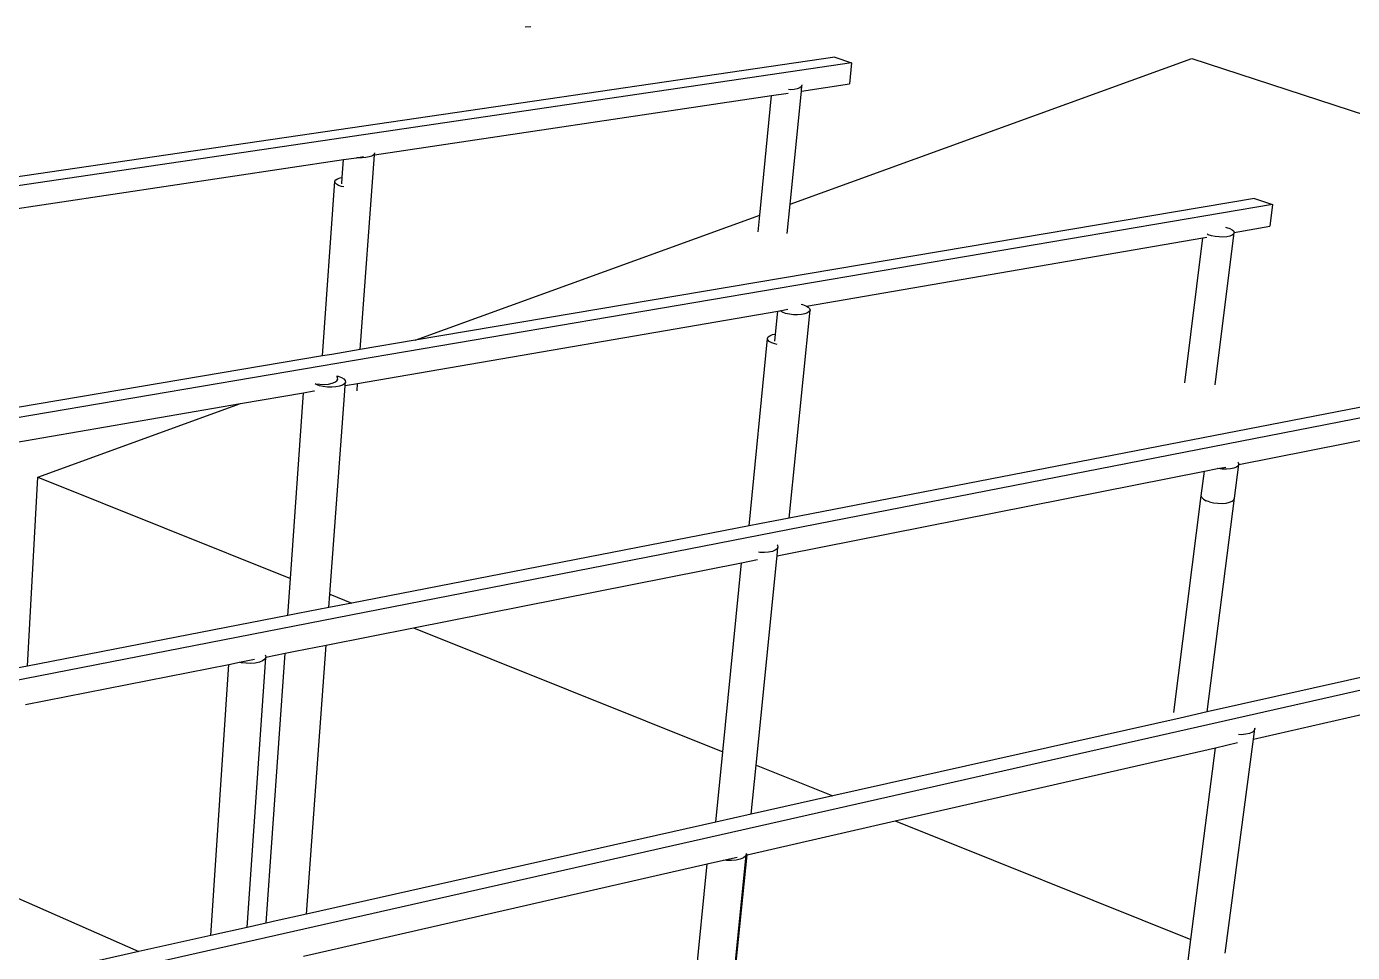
# Model space of a CAD drawing. Header units: inches. Extents: x -1339 to 1886, y -1058 to 789.
# Drawn here: x 314 to 788.7, y 457 to 788.5 of the extents above; entities that cross this region are included whole.
import ezdxf

# ---------------------------------------------------------------- set-up
doc = ezdxf.new("R2010")
doc.units = ezdxf.units.IN
doc.header["$MEASUREMENT"] = 0

msp = doc.modelspace()

# ---------------------------------------------------------------- linework, layer by layer
for p, q in [((492.59, 788.41), (494.59, 788.53)), ((603.35, 777.55), (-1338.65, 492.94)), ((609.35, 775.53), (-1333.67, 489.11)), ((587.41, 724.9), (731.14, 777.04)), ((603.35, 777.55), (609.35, 775.53)), ((609.35, 775.53), (608.58, 767.97)), ((731.14, 777.04), (1261.63, 603.79)), ((580.72, 763.8), (586.66, 764.69)), ((587.54, 765.91), (586.78, 765.92)), ((587.41, 724.9), (591.42, 765.4)), ((588.83, 766.01), (587.54, 765.91)), ((589.95, 766.22), (588.83, 766.01)), ((590.82, 766.54), (589.95, 766.22)), ((591.39, 766.94), (590.82, 766.54)), ((591.62, 767.39), (591.39, 766.94)), ((591.42, 765.4), (608.58, 767.97)), ((591.42, 765.4), (591.62, 767.39)), ((591.56, 767.61), (591.62, 767.39)), ((438.56, 742.53), (580.72, 763.8)), ((576.55, 720.96), (580.72, 763.8)), ((271.33, 717.5), (427.51, 740.87)), ((427.05, 734.49), (427.51, 740.87)), ((427.51, 740.87), (432.17, 741.57)), ((432.17, 741.57), (434.68, 741.94)), ((432.74, 741.51), (432.17, 741.57)), ((434.17, 741.48), (432.74, 741.51)), ((433.42, 672.85), (438.56, 742.53)), ((435.52, 741.58), (434.17, 741.48)), ((436.72, 741.81), (435.52, 741.58)), ((437.67, 742.15), (436.72, 741.81)), ((438.31, 742.57), (437.67, 742.15)), ((438.6, 743.05), (438.31, 742.57)), ((438.56, 743.28), (438.6, 743.05)), ((438.56, 742.53), (438.6, 743.05)), ((419.96, 670.58), (424.43, 733.11)), ((424.43, 733.11), (424.73, 733.59)), ((424.51, 732.61), (424.43, 733.11)), ((424.95, 732.11), (424.51, 732.61)), ((424.73, 733.59), (425.37, 734.01)), ((425.73, 731.66), (424.95, 732.11)), ((425.37, 734.01), (426.32, 734.35)), ((426.78, 731.28), (425.73, 731.66)), ((426.32, 734.35), (427.05, 734.49)), ((427.6, 731.11), (426.78, 731.28)), ((426.88, 732.22), (427.05, 734.49)), ((753.66, 726.95), (453.13, 676.18)), ((753.66, 726.95), (760.1, 724.78)), ((760.1, 724.78), (-1205.84, 390.66)), ((586.37, 714.36), (587.41, 724.9)), ((760.1, 724.78), (759.11, 717.01)), ((453.13, 676.18), (576.55, 720.96)), ((575.97, 715.04), (576.55, 720.96)), ((746.37, 714.81), (759.11, 717.01)), ((593.24, 688.42), (735.1, 712.87)), ((728.66, 660.96), (735.1, 712.87)), ((735.1, 712.87), (736.52, 713.12)), ((737.03, 714), (736.66, 714.2)), ((738.16, 713.62), (737.03, 714)), ((739.49, 713.34), (738.16, 713.62)), ((740.91, 713.19), (739.49, 713.34)), ((739.52, 660.23), (746.39, 714.75)), ((742.33, 713.16), (740.91, 713.19)), ((743.65, 713.27), (742.33, 713.16)), ((743.21, 716.68), (743.64, 716.59)), ((743.64, 716.59), (744.78, 716.21)), ((744.79, 713.5), (743.65, 713.27)), ((744.78, 716.21), (745.65, 715.76)), ((745.66, 713.84), (744.79, 713.5)), ((745.65, 715.76), (746.2, 715.26)), ((746.21, 714.27), (745.66, 713.84)), ((746.2, 715.26), (746.37, 714.81)), ((746.39, 714.75), (746.21, 714.27)), ((746.37, 714.81), (746.39, 714.75)), ((591.38, 689.07), (591.82, 688.97)), ((591.82, 688.97), (592.97, 688.57)), ((592.97, 688.57), (593.24, 688.42)), ((593.24, 688.42), (593.83, 688.09)), ((432.53, 660.73), (582.99, 686.66)), ((582.18, 678.42), (582.99, 686.66)), ((582.99, 686.66), (583.68, 686.78)), ((583.68, 686.78), (586.53, 687.27)), ((583.76, 686.7), (583.68, 686.78)), ((584.62, 686.21), (583.76, 686.7)), ((585.76, 685.81), (584.62, 686.21)), ((587.12, 685.51), (585.76, 685.81)), ((586.98, 612.5), (594.5, 687.01)), ((588.59, 685.34), (587.12, 685.51)), ((590.07, 685.31), (588.59, 685.34)), ((591.47, 685.43), (590.07, 685.31)), ((592.68, 685.67), (591.47, 685.43)), ((593.63, 686.04), (592.68, 685.67)), ((594.25, 686.5), (593.63, 686.04)), ((593.83, 688.09), (594.35, 687.56)), ((594.5, 687.01), (594.25, 686.5)), ((594.35, 687.56), (594.5, 687.01)), ((453.13, 676.18), (433.42, 672.85)), ((572.67, 609.72), (579.28, 676.86)), ((579.28, 676.86), (579.53, 677.38)), ((579.41, 676.31), (579.28, 676.86)), ((579.93, 675.78), (579.41, 676.31)), ((579.53, 677.38), (580.15, 677.83)), ((580.78, 675.29), (579.93, 675.78)), ((580.15, 677.83), (581.09, 678.2)), ((581.93, 674.88), (580.78, 675.29)), ((581.09, 678.2), (582.18, 678.42)), ((581.93, 675.89), (582.18, 678.42)), ((582.79, 674.69), (581.93, 674.88)), ((908.25, 674.91), (586.98, 612.5)), ((915.18, 672.58), (-1068.49, 284.88)), ((419.96, 670.58), (268, 644.9)), ((423.28, 671.14), (419.96, 670.58)), ((433.42, 672.85), (423.28, 671.14)), ((417.7, 660.35), (417.34, 660.57)), ((417.52, 660.63), (417.56, 660.62)), ((417.56, 660.62), (419.08, 660.44)), ((418.85, 659.91), (417.7, 660.35)), ((420.24, 659.6), (418.85, 659.91)), ((419.08, 660.44), (420.63, 660.41)), ((420.63, 660.41), (422.11, 660.53)), ((422.11, 660.53), (423.41, 660.8)), ((423.41, 660.8), (424.45, 661.18)), ((424.45, 661.18), (425.16, 661.67)), ((426.1, 659.77), (424.79, 659.51)), ((424.94, 663.33), (425.39, 662.8)), ((425.13, 663.4), (425.59, 663.29)), ((425.16, 661.67), (425.48, 662.22)), ((425.48, 662.22), (425.39, 662.8)), ((425.59, 663.29), (426.74, 662.86)), ((427.14, 660.16), (426.1, 659.77)), ((426.74, 662.86), (427.59, 662.35)), ((427.84, 660.65), (427.14, 660.16)), ((427.59, 662.35), (428.08, 661.78)), ((427.81, 656.44), (428.07, 659.96)), ((428.16, 661.2), (427.84, 660.65)), ((428.07, 659.96), (428.16, 661.2)), ((428.07, 659.96), (432.53, 660.73)), ((428.08, 661.78), (428.16, 661.2)), ((432.34, 658.08), (432.53, 660.73)), ((390.64, 653.51), (413.22, 657.4)), ((408.54, 590.91), (413.22, 657.4)), ((413.22, 657.4), (416.87, 658.03)), ((416.87, 658.03), (417.16, 658.08)), ((421.76, 659.42), (420.24, 659.6)), ((423.31, 659.39), (421.76, 659.42)), ((422.62, 585.26), (427.81, 656.44)), ((424.79, 659.51), (423.31, 659.39)), ((747.99, 631.74), (886.12, 659.09)), ((267.43, 632.27), (390.64, 653.51)), ((318.09, 627.19), (390.64, 653.51)), ((746.44, 619.62), (747.99, 631.74)), ((747.65, 632.56), (747.8, 632.42)), ((747.8, 632.42), (748, 631.83)), ((748, 631.83), (747.8, 631.28)), ((747.99, 631.74), (748, 631.83)), ((314.41, 559.56), (318.09, 627.19)), ((318.09, 627.19), (408.54, 590.91)), ((585.68, 599.6), (735.68, 629.3)), ((734.56, 620.45), (735.68, 629.3)), ((735.68, 629.3), (740.42, 630.24)), ((740.42, 630.24), (743.31, 630.81)), ((740.51, 630.22), (740.42, 630.24)), ((742.05, 630.04), (740.51, 630.22)), ((743.6, 630.01), (742.05, 630.04)), ((745.03, 630.13), (743.6, 630.01)), ((746.27, 630.39), (745.03, 630.13)), ((747.21, 630.79), (746.27, 630.39)), ((747.8, 631.28), (747.21, 630.79)), ((724.78, 542.86), (734.56, 620.45)), ((734.76, 619.86), (734.56, 620.45)), ((734.76, 619.86), (735.35, 619.28)), ((735.35, 619.28), (736.3, 618.76)), ((737.53, 618.32), (736.3, 618.76)), ((736.64, 543.11), (746.44, 619.62)), ((1074.5, 618.95), (736.64, 543.11)), ((737.53, 618.32), (738.96, 618)), ((738.96, 618), (740.5, 617.82)), ((740.5, 617.82), (742.04, 617.78)), ((742.04, 617.78), (743.47, 617.91)), ((743.47, 617.91), (744.7, 618.17)), ((744.7, 618.17), (745.65, 618.57)), ((745.65, 618.57), (746.24, 619.06)), ((746.24, 619.06), (746.44, 619.62)), ((1081.96, 616.43), (-913.68, 165.66)), ((586.98, 612.5), (576.43, 610.45)), ((572.67, 609.72), (430.49, 582.11)), ((576.43, 610.45), (572.67, 609.72)), ((582.72, 602.94), (582.86, 602.79)), ((576.55, 600.24), (576.01, 600.31)), ((578.17, 600.21), (576.55, 600.24)), ((579.69, 600.34), (578.17, 600.21)), ((581.02, 600.62), (579.69, 600.34)), ((582.06, 601.04), (581.02, 600.62)), ((582.74, 601.57), (582.06, 601.04)), ((582.58, 597.9), (582.69, 599.01)), ((582.69, 599.01), (583.01, 602.17)), ((582.69, 599.01), (585.68, 599.6)), ((583.01, 602.17), (582.74, 601.57)), ((582.86, 602.79), (583.01, 602.17)), ((585.68, 599.57), (585.68, 599.6)), ((452.57, 573.25), (569.94, 596.49)), ((563.3, 528.83), (569.94, 596.49)), ((569.94, 596.49), (575.74, 597.64)), ((575.17, 524.07), (582.58, 597.9)), ((407.6, 577.66), (408.54, 590.91)), ((422.27, 580.51), (422.62, 585.26)), ((422.62, 585.26), (430.49, 582.11)), ((422.27, 580.51), (411.21, 578.36)), ((430.49, 582.11), (422.27, 580.51)), ((407.6, 577.66), (314.41, 559.56)), ((411.21, 578.36), (407.6, 577.66)), ((421.29, 567.06), (452.57, 573.25)), ((452.57, 573.25), (563.3, 528.83)), ((406.65, 564.16), (410.25, 564.87)), ((410.25, 564.87), (421.29, 567.06)), ((414.27, 470.76), (421.29, 567.06)), ((753.22, 533.42), (903.41, 567.76)), ((313.66, 545.75), (386.46, 560.16)), ((379.96, 463.06), (386.46, 560.16)), ((386.46, 560.16), (390.26, 560.91)), ((390.26, 560.91), (395.63, 561.98)), ((390.96, 560.74), (390.26, 560.91)), ((392.62, 560.53), (390.96, 560.74)), ((394.32, 560.5), (392.62, 560.53)), ((392.97, 465.98), (399.66, 562.61)), ((395.94, 560.64), (394.32, 560.5)), ((397.38, 560.95), (395.94, 560.64)), ((398.52, 561.4), (397.38, 560.95)), ((399.3, 561.97), (398.52, 561.4)), ((399.66, 562.61), (399.3, 561.97)), ((399.46, 563.45), (399.58, 563.29)), ((399.58, 563.29), (399.65, 562.77)), ((399.65, 562.77), (406.65, 564.16)), ((399.65, 562.77), (399.66, 562.61)), ((399.84, 467.52), (406.65, 564.16)), ((314.41, 559.56), (263.64, 549.7)), ((736.64, 543.11), (726.95, 540.94)), ((726.95, 540.94), (602.67, 513.04)), ((753.49, 536.45), (752.84, 535.87)), ((753.22, 533.42), (753.7, 537.09)), ((753.7, 537.09), (753.49, 536.45)), ((753.6, 537.41), (753.7, 537.09)), ((739.67, 530.32), (747.57, 532.13)), ((743.16, 456.69), (753.22, 533.42)), ((748.88, 534.97), (747.94, 534.99)), ((750.46, 535.11), (748.88, 534.97)), ((751.81, 535.42), (750.46, 535.11)), ((752.84, 535.87), (751.81, 535.42)), ((560.83, 503.65), (563.3, 528.83)), ((624.96, 504.1), (739.67, 530.32)), ((730.81, 461.64), (739.67, 530.32)), ((573.41, 506.48), (575.17, 524.07)), ((575.17, 524.07), (602.67, 513.04)), ((602.67, 513.04), (573.41, 506.48)), ((560.83, 503.65), (414.27, 470.76)), ((573.41, 506.48), (560.83, 503.65)), ((571.95, 491.98), (624.96, 504.1)), ((624.96, 504.1), (730.81, 461.64)), ((557.63, 488.71), (563.55, 490.06)), ((559.23, 367.65), (571.69, 491.92)), ((559.49, 367.72), (571.95, 491.98)), ((563.55, 490.06), (568.39, 491.17)), ((564.6, 489.93), (563.55, 490.06)), ((566.38, 489.89), (564.6, 489.93)), ((568.06, 490.04), (566.38, 489.89)), ((569.52, 490.38), (568.06, 490.04)), ((570.66, 490.87), (569.52, 490.38)), ((571.42, 491.49), (570.66, 490.87)), ((571.72, 492.19), (571.42, 491.49)), ((571.65, 492.54), (571.72, 492.19)), ((571.69, 491.92), (571.72, 492.19)), ((571.69, 491.92), (571.95, 491.98)), ((413.17, 455.68), (557.63, 488.71)), ((546.26, 372.55), (557.63, 488.71)), ((309.9, 476.88), (354.27, 457.29)), ((414.27, 470.76), (403.39, 468.32)), ((392.97, 465.98), (379.96, 463.06)), ((399.84, 467.52), (392.97, 465.98)), ((403.39, 468.32), (399.84, 467.52)), ((379.96, 463.06), (354.27, 457.29)), ((724.29, 411.06), (730.81, 461.64)), ((354.27, 457.29), (236.05, 430.76))]:
    msp.add_line(p, q)

doc.saveas('drawing.dxf')
